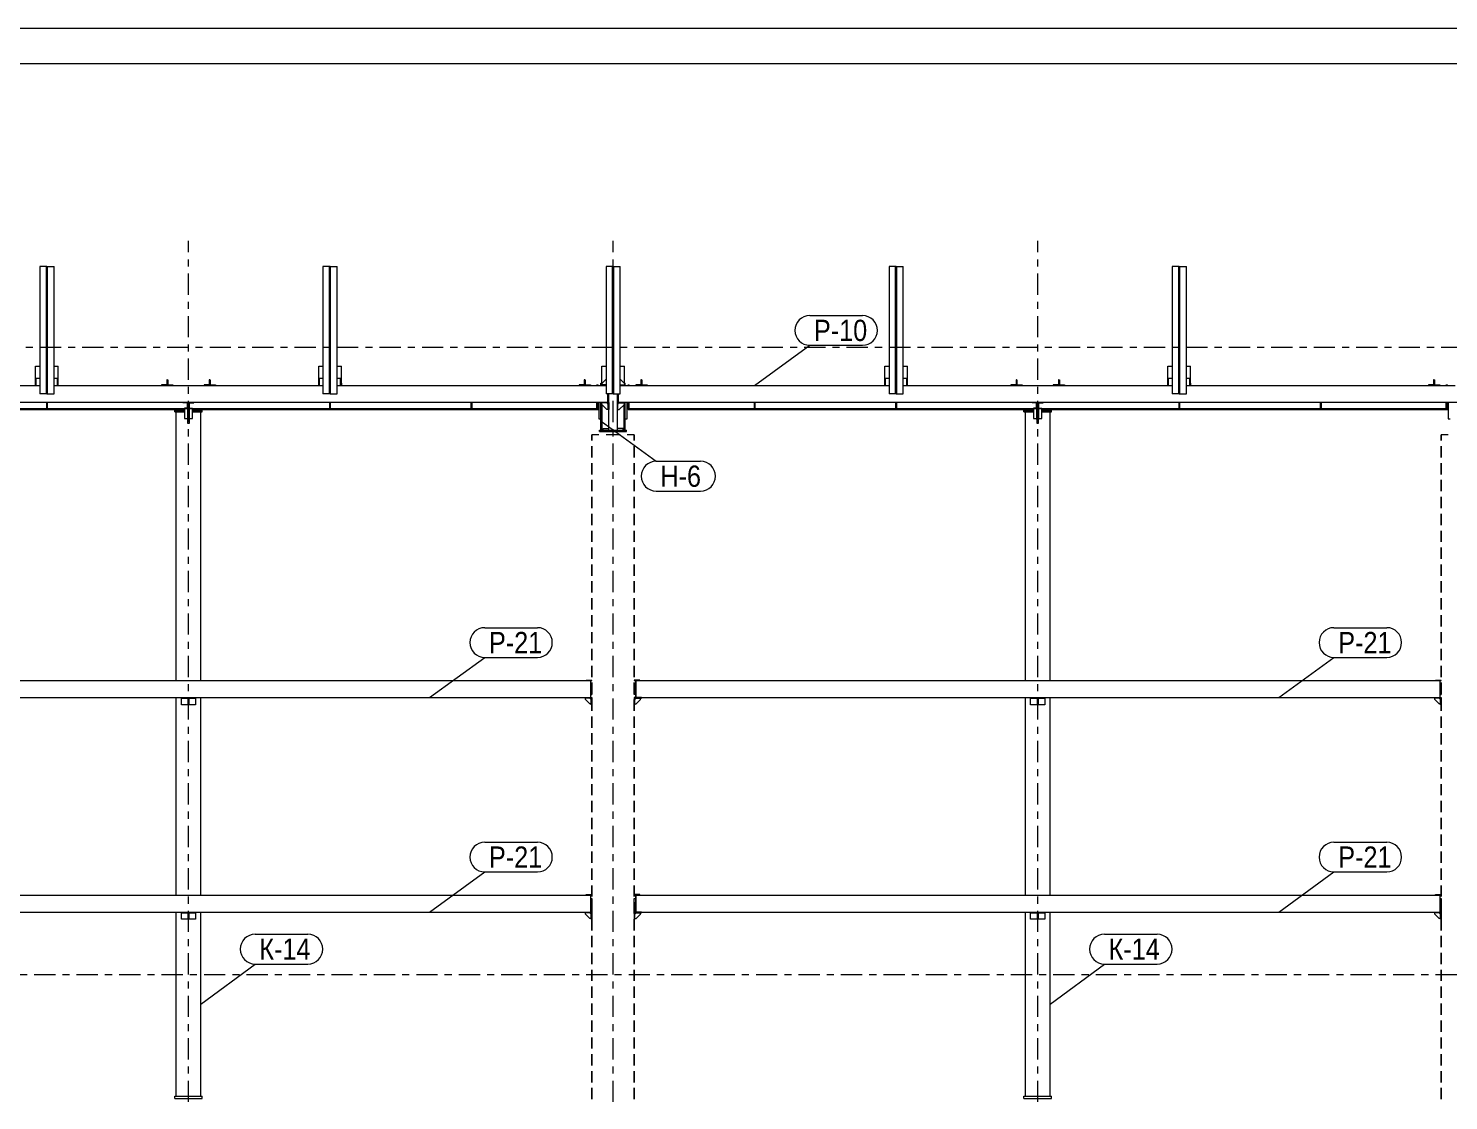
# Model space of a CAD drawing. Header units: millimetres. Extents: x -423 to 766, y -621 to 220.
# Drawn here: x 73 to 273.7, y 68.2 to 219.6 of the extents above; entities that cross this region are included whole.
import ezdxf

# ---------------------------------------------------------------- set-up
doc = ezdxf.new("R2010")
doc.units = ezdxf.units.MM
doc.linetypes.add('XKITLINE00', pattern=[0])
doc.linetypes.add('XKITLINE03', pattern=[6, 3, -1, 1, -1])
for name, color, linetype, lineweight in [('DrawingSheet', 5, 'Continuous', 0), ('Part', 2, 'Continuous', 0), ('PartMark', 3, 'Continuous', 0), ('ReferenceModel', 1, 'Continuous', 0), ('S-GRID', 1, 'Continuous', 0)]:
    doc.layers.add(name, color=color, linetype=linetype, lineweight=lineweight)
doc.styles.add('GOST type A', font='ARIAL.TTF')

msp = doc.modelspace()

# ---------------------------------------------------------------- linework, layer by layer
at = {"layer": 'DrawingSheet', "linetype": 'XKITLINE00', "lineweight": 0}
for p, q in [((765.51, 219.62), (-423.49, 219.62)), ((760.51, 214.62), (-403.49, 214.62))]:
    msp.add_line(p, q, dxfattribs=at)
at = {"layer": 'Part', "linetype": 'XKITLINE00', "lineweight": 0}
for p, q in [((75.61, 186), (74.61, 186)), ((74.61, 186), (74.61, 168)), ((75.53, 168), (75.53, 186)), ((75.61, 186), (75.61, 168)), ((75.61, 168), (75.61, 186)), ((75.61, 186), (76.61, 186)), ((75.69, 168), (75.69, 186)), ((76.61, 168), (76.61, 186)), ((115.61, 186), (114.61, 186)), ((114.61, 186), (114.61, 168)), ((115.53, 168), (115.53, 186)), ((115.61, 168), (115.61, 186)), ((115.61, 186), (116.61, 186)), ((115.61, 186), (115.61, 168)), ((115.69, 168), (115.69, 186)), ((116.61, 168), (116.61, 186)), ((155.61, 186), (154.61, 186)), ((154.61, 186), (154.61, 168)), ((155.53, 168), (155.53, 186)), ((155.61, 168), (155.61, 186)), ((155.61, 186), (156.61, 186)), ((155.61, 186), (155.61, 168)), ((155.69, 168), (155.69, 186)), ((156.61, 168), (156.61, 186)), ((195.61, 186), (194.61, 186)), ((194.61, 186), (194.61, 168)), ((195.53, 168), (195.53, 186)), ((195.61, 186), (195.61, 168)), ((195.61, 168), (195.61, 186)), ((195.61, 186), (196.61, 186)), ((195.69, 168), (195.69, 186)), ((196.61, 168), (196.61, 186)), ((235.61, 186), (234.61, 186)), ((234.61, 186), (234.61, 168)), ((235.53, 168), (235.53, 186)), ((235.61, 168), (235.61, 186)), ((235.61, 186), (236.61, 186)), ((235.61, 186), (235.61, 168)), ((235.69, 168), (235.69, 186)), ((236.61, 168), (236.61, 186)), ((74.01, 169.5), (74.01, 171.9)), ((74.01, 171.9), (74.61, 171.9)), ((76.61, 171.9), (77.21, 171.9)), ((77.21, 169.5), (77.21, 171.9)), ((114.01, 169.5), (114.01, 171.9)), ((114.01, 171.9), (114.61, 171.9)), ((116.61, 171.9), (117.21, 171.9)), ((117.21, 169.5), (117.21, 171.9)), ((154.01, 169.5), (154.01, 171.9)), ((154.01, 171.9), (154.61, 171.9)), ((156.61, 171.9), (157.21, 171.9)), ((157.21, 169.5), (157.21, 171.9)), ((194.01, 169.5), (194.01, 171.9)), ((194.01, 171.9), (194.61, 171.9)), ((196.61, 171.9), (197.21, 171.9)), ((197.21, 169.5), (197.21, 171.9)), ((234.01, 169.5), (234.01, 171.9)), ((234.01, 171.9), (234.61, 171.9)), ((236.61, 171.9), (237.21, 171.9)), ((237.21, 169.5), (237.21, 171.9)), ((36.61, 169.2), (74.61, 169.2)), ((74.01, 169.5), (74.11, 169.5)), ((74.01, 169.2), (74.01, 169.5)), ((74.11, 170.2), (74.61, 170.2)), ((74.11, 169.2), (74.11, 170.2)), ((74.11, 169.2), (74.61, 169.2)), ((76.61, 170.2), (77.11, 170.2)), ((76.61, 169.2), (114.61, 169.2)), ((76.61, 169.2), (77.11, 169.2)), ((77.11, 169.2), (77.11, 170.2)), ((77.11, 169.5), (77.21, 169.5)), ((77.21, 169.2), (77.21, 169.5)), ((92.54, 169.27), (91.81, 169.27)), ((91.81, 169.27), (91.81, 169.2)), ((92.61, 170), (92.54, 170)), ((92.54, 170), (92.54, 169.27)), ((92.61, 169.2), (92.61, 170)), ((92.61, 170), (92.68, 170)), ((92.61, 169.2), (92.61, 170)), ((92.68, 170), (92.68, 169.27)), ((92.68, 169.27), (93.41, 169.27)), ((93.41, 169.27), (93.41, 169.2)), ((98.54, 169.27), (97.81, 169.27)), ((97.81, 169.27), (97.81, 169.2)), ((98.61, 170), (98.54, 170)), ((98.54, 170), (98.54, 169.27)), ((98.61, 169.2), (98.61, 170)), ((98.61, 169.2), (98.61, 170)), ((98.61, 170), (98.68, 170)), ((98.68, 170), (98.68, 169.27)), ((98.68, 169.27), (99.41, 169.27)), ((99.41, 169.27), (99.41, 169.2)), ((114.01, 169.5), (114.11, 169.5)), ((114.01, 169.2), (114.01, 169.5)), ((114.11, 170.2), (114.61, 170.2)), ((114.11, 169.2), (114.11, 170.2)), ((114.11, 169.2), (114.61, 169.2)), ((116.61, 170.2), (117.11, 170.2)), ((116.61, 169.2), (154.61, 169.2)), ((116.61, 169.2), (117.11, 169.2)), ((117.11, 169.2), (117.11, 170.2)), ((117.11, 169.5), (117.21, 169.5)), ((117.21, 169.5), (117.21, 169.2)), ((151.54, 169.27), (150.81, 169.27)), ((150.81, 169.27), (150.81, 169.2)), ((151.61, 170), (151.54, 170)), ((151.54, 170), (151.54, 169.27)), ((151.61, 169.2), (151.61, 170)), ((151.61, 170), (151.68, 170)), ((151.61, 169.2), (151.61, 170)), ((151.68, 170), (151.68, 169.27)), ((151.68, 169.27), (152.41, 169.27)), ((152.41, 169.27), (152.41, 169.2)), ((153.33, 169.3), (153.49, 169.3)), ((153.33, 169.2), (153.33, 169.3)), ((153.49, 169.2), (153.49, 169.3)), ((153.9, 169.5), (154.03, 169.5)), ((153.9, 169.2), (153.9, 169.5)), ((154.61, 170.08), (154.01, 169.48)), ((154.01, 169.48), (154.01, 169.28)), ((154.61, 169.28), (154.01, 169.28)), ((154.01, 169.28), (154.01, 169.2)), ((154.01, 169.2), (154.61, 169.2)), ((156.61, 170.08), (157.21, 169.48)), ((156.61, 169.28), (157.21, 169.28)), ((156.61, 169.2), (194.61, 169.2)), ((157.21, 169.2), (156.61, 169.2)), ((157.19, 169.5), (157.32, 169.5)), ((157.21, 169.48), (157.21, 169.28)), ((157.21, 169.28), (157.21, 169.2)), ((157.32, 169.2), (157.32, 169.5)), ((157.73, 169.2), (157.73, 169.3)), ((157.73, 169.3), (157.89, 169.3)), ((157.89, 169.2), (157.89, 169.3)), ((159.54, 169.27), (158.81, 169.27)), ((158.81, 169.27), (158.81, 169.2)), ((159.61, 170), (159.54, 170)), ((159.54, 170), (159.54, 169.27)), ((159.61, 169.2), (159.61, 170)), ((159.61, 170), (159.68, 170)), ((159.61, 169.2), (159.61, 170)), ((159.68, 170), (159.68, 169.27)), ((159.68, 169.27), (160.41, 169.27)), ((160.41, 169.27), (160.41, 169.2)), ((194.01, 169.5), (194.11, 169.5)), ((194.01, 169.2), (194.01, 169.5)), ((194.11, 170.2), (194.61, 170.2)), ((194.11, 169.2), (194.11, 170.2)), ((194.11, 169.2), (194.61, 169.2)), ((196.61, 170.2), (197.11, 170.2)), ((196.61, 169.2), (234.61, 169.2)), ((196.61, 169.2), (197.11, 169.2)), ((197.11, 169.2), (197.11, 170.2)), ((197.11, 169.5), (197.21, 169.5)), ((197.21, 169.2), (197.21, 169.5)), ((212.54, 169.27), (211.81, 169.27)), ((211.81, 169.27), (211.81, 169.2)), ((212.61, 170), (212.54, 170)), ((212.54, 170), (212.54, 169.27)), ((212.61, 169.2), (212.61, 170)), ((212.61, 170), (212.68, 170)), ((212.61, 169.2), (212.61, 170)), ((212.68, 170), (212.68, 169.27)), ((212.68, 169.27), (213.41, 169.27)), ((213.41, 169.27), (213.41, 169.2)), ((218.54, 169.27), (217.81, 169.27)), ((217.81, 169.27), (217.81, 169.2)), ((218.61, 170), (218.54, 170)), ((218.54, 170), (218.54, 169.27)), ((218.61, 169.2), (218.61, 170)), ((218.61, 170), (218.68, 170)), ((218.61, 169.2), (218.61, 170)), ((218.68, 170), (218.68, 169.27)), ((218.68, 169.27), (219.41, 169.27)), ((219.41, 169.27), (219.41, 169.2)), ((234.01, 169.5), (234.11, 169.5)), ((234.01, 169.2), (234.01, 169.5)), ((234.11, 170.2), (234.61, 170.2)), ((234.11, 169.2), (234.11, 170.2)), ((234.11, 169.2), (234.61, 169.2)), ((236.61, 170.2), (237.11, 170.2)), ((236.61, 169.2), (274.61, 169.2)), ((236.61, 169.2), (237.11, 169.2)), ((237.11, 169.2), (237.11, 170.2)), ((237.11, 169.5), (237.21, 169.5)), ((237.21, 169.5), (237.21, 169.2)), ((271.54, 169.27), (270.81, 169.27)), ((270.81, 169.27), (270.81, 169.2)), ((271.61, 170), (271.54, 170)), ((271.54, 170), (271.54, 169.27)), ((271.61, 169.2), (271.61, 170)), ((271.61, 170), (271.68, 170)), ((271.61, 169.2), (271.61, 170)), ((271.68, 170), (271.68, 169.27)), ((271.68, 169.27), (272.41, 169.27)), ((272.41, 169.27), (272.41, 169.2)), ((273.33, 169.3), (273.49, 169.3)), ((273.33, 169.2), (273.33, 169.3)), ((273.49, 169.2), (273.49, 169.3)), ((154.87, 166.8), (36.35, 166.8)), ((75.61, 168), (74.61, 168)), ((75.53, 166.8), (75.53, 165.95)), ((75.61, 168), (76.61, 168)), ((75.69, 165.95), (75.69, 166.8)), ((94.83, 166.72), (94.83, 166.8)), ((94.83, 166.8), (95.53, 166.8)), ((95.45, 166.72), (94.83, 166.72)), ((95.45, 166.1), (95.45, 166.72)), ((95.53, 166.8), (95.53, 166.1)), ((95.69, 166.8), (95.53, 166.8)), ((95.53, 166.8), (95.53, 165.48)), ((95.69, 166.8), (95.69, 166.1)), ((96.39, 166.8), (95.69, 166.8)), ((95.69, 166.8), (95.69, 165.48)), ((95.77, 166.1), (95.77, 166.72)), ((95.77, 166.72), (96.39, 166.72)), ((96.39, 166.72), (96.39, 166.8)), ((115.61, 168), (114.61, 168)), ((115.53, 166.8), (115.53, 165.95)), ((115.61, 168), (116.61, 168)), ((115.69, 165.95), (115.69, 166.8)), ((135.53, 166.8), (135.53, 165.95)), ((135.69, 165.95), (135.69, 166.8)), ((153.33, 165.94), (153.33, 166.8)), ((153.49, 165.8), (153.49, 166.8)), ((153.6, 166.8), (153.6, 164.5)), ((153.9, 162.9), (153.9, 166.8)), ((154.01, 166.72), (154.01, 166.8)), ((154.01, 166.8), (155.01, 166.8)), ((154.93, 166.72), (154.01, 166.72)), ((154.01, 166.52), (154.01, 166.72)), ((155.61, 168), (154.61, 168)), ((154.93, 166.57), (154.78, 166.72)), ((154.87, 166.8), (154.87, 168)), ((154.91, 166.85), (154.87, 166.85)), ((154.91, 168), (154.91, 166.85)), ((154.93, 165.8), (154.93, 166.72)), ((155.01, 162.9), (155.01, 168)), ((155.01, 166.8), (155.01, 165.8)), ((155.61, 168), (156.61, 168)), ((156.21, 162.9), (156.21, 168)), ((156.21, 166.8), (156.21, 165.8)), ((157.21, 166.8), (156.21, 166.8)), ((156.29, 165.8), (156.29, 166.72)), ((156.29, 166.72), (157.21, 166.72)), ((156.29, 166.57), (156.44, 166.72)), ((156.31, 168), (156.31, 166.85)), ((156.31, 166.85), (156.35, 166.85)), ((156.35, 166.8), (156.35, 168)), ((274.87, 166.8), (156.35, 166.8)), ((157.21, 166.72), (157.21, 166.8)), ((157.21, 166.52), (157.21, 166.72)), ((157.32, 162.9), (157.32, 166.8)), ((157.62, 164.5), (157.62, 166.8)), ((157.73, 165.8), (157.73, 166.8)), ((157.89, 165.94), (157.89, 166.8)), ((175.53, 166.8), (175.53, 165.95)), ((175.69, 165.95), (175.69, 166.8)), ((195.61, 168), (194.61, 168)), ((195.53, 166.8), (195.53, 165.95)), ((195.61, 168), (196.61, 168)), ((195.69, 165.95), (195.69, 166.8)), ((214.83, 166.72), (214.83, 166.8)), ((214.83, 166.8), (215.53, 166.8)), ((215.45, 166.72), (214.83, 166.72)), ((215.45, 166.1), (215.45, 166.72)), ((215.69, 166.8), (215.53, 166.8)), ((215.53, 166.8), (215.53, 165.48)), ((215.53, 166.8), (215.53, 166.1)), ((215.69, 166.8), (215.69, 166.1)), ((216.39, 166.8), (215.69, 166.8)), ((215.69, 166.8), (215.69, 165.48)), ((215.77, 166.1), (215.77, 166.72)), ((215.77, 166.72), (216.39, 166.72)), ((216.39, 166.72), (216.39, 166.8)), ((235.61, 168), (234.61, 168)), ((235.53, 166.8), (235.53, 165.95)), ((235.61, 168), (236.61, 168)), ((235.69, 165.95), (235.69, 166.8)), ((255.53, 166.8), (255.53, 165.95)), ((255.69, 165.95), (255.69, 166.8)), ((273.33, 165.94), (273.33, 166.8)), ((273.49, 165.8), (273.49, 166.8)), ((273.6, 166.8), (273.6, 164.5)), ((37.89, 165.94), (95.03, 165.94)), ((37.89, 165.8), (93.66, 165.8)), ((75.53, 165.95), (75.69, 165.95)), ((93.66, 165.64), (93.66, 165.8)), ((93.66, 165.8), (95.03, 165.8)), ((93.66, 165.48), (93.66, 165.64)), ((93.66, 165.64), (95.03, 165.64)), ((93.66, 165.64), (95.03, 165.64)), ((93.66, 165.48), (95.03, 165.48)), ((93.87, 127.5), (93.87, 165.48)), ((95.53, 165.98), (95.03, 165.98)), ((95.03, 165.98), (95.03, 164.53)), ((95.03, 165.96), (95.45, 165.96)), ((95.53, 166.1), (95.45, 166.1)), ((95.45, 165.96), (95.45, 164.4)), ((95.45, 165.83), (95.53, 165.83)), ((95.53, 164.8), (95.53, 165.48)), ((95.69, 165.48), (95.53, 165.48)), ((95.53, 165.03), (95.69, 165.03)), ((95.53, 163.83), (95.53, 164.8)), ((95.53, 164.73), (95.69, 164.73)), ((95.69, 166.1), (95.77, 166.1)), ((95.69, 165.98), (96.19, 165.98)), ((95.69, 165.83), (95.77, 165.83)), ((95.69, 164.8), (95.69, 165.48)), ((95.69, 164.8), (95.69, 163.83)), ((95.77, 164.4), (95.77, 165.96)), ((95.77, 165.96), (96.19, 165.96)), ((96.19, 164.53), (96.19, 165.98)), ((96.19, 165.94), (153.33, 165.94)), ((96.19, 165.8), (97.56, 165.8)), ((96.19, 165.64), (97.56, 165.64)), ((96.19, 165.64), (97.56, 165.64)), ((96.19, 165.48), (97.56, 165.48)), ((97.35, 127.5), (97.35, 165.48)), ((97.56, 165.8), (153.33, 165.8)), ((97.56, 165.64), (97.56, 165.8)), ((97.56, 165.48), (97.56, 165.64)), ((115.53, 165.95), (115.69, 165.95)), ((135.53, 165.95), (135.69, 165.95)), ((153.33, 165.8), (153.33, 165.94)), ((153.33, 165.8), (153.49, 165.8)), ((154.73, 165.8), (154.01, 166.52)), ((154.05, 162.9), (154.05, 166.48)), ((154.93, 165.8), (154.73, 165.8)), ((155.01, 165.8), (154.93, 165.8)), ((156.21, 165.8), (156.29, 165.8)), ((156.29, 165.8), (156.49, 165.8)), ((156.49, 165.8), (157.21, 166.52)), ((157.17, 162.9), (157.17, 166.48)), ((157.73, 165.8), (157.89, 165.8)), ((157.89, 165.94), (215.03, 165.94)), ((157.89, 165.8), (157.89, 165.94)), ((157.89, 165.8), (213.66, 165.8)), ((175.53, 165.95), (175.69, 165.95)), ((195.53, 165.95), (195.69, 165.95)), ((213.66, 165.64), (213.66, 165.8)), ((213.66, 165.8), (215.03, 165.8)), ((213.66, 165.48), (213.66, 165.64)), ((213.66, 165.64), (215.03, 165.64)), ((213.66, 165.64), (215.03, 165.64)), ((213.66, 165.48), (215.03, 165.48)), ((213.87, 127.5), (213.87, 165.48)), ((215.53, 165.98), (215.03, 165.98)), ((215.03, 165.98), (215.03, 164.53)), ((215.03, 165.96), (215.45, 165.96)), ((215.53, 166.1), (215.45, 166.1)), ((215.45, 165.96), (215.45, 164.4)), ((215.45, 165.83), (215.53, 165.83)), ((215.53, 164.8), (215.53, 165.48)), ((215.69, 165.48), (215.53, 165.48)), ((215.53, 165.03), (215.69, 165.03)), ((215.53, 163.83), (215.53, 164.8)), ((215.53, 164.73), (215.69, 164.73)), ((215.69, 166.1), (215.77, 166.1)), ((215.69, 165.98), (216.19, 165.98)), ((215.69, 165.83), (215.77, 165.83)), ((215.69, 164.8), (215.69, 165.48)), ((215.69, 164.8), (215.69, 163.83)), ((215.77, 164.4), (215.77, 165.96)), ((215.77, 165.96), (216.19, 165.96)), ((216.19, 164.53), (216.19, 165.98)), ((216.19, 165.94), (273.33, 165.94)), ((216.19, 165.8), (217.56, 165.8)), ((216.19, 165.64), (217.56, 165.64)), ((216.19, 165.64), (217.56, 165.64)), ((216.19, 165.48), (217.56, 165.48)), ((217.35, 127.5), (217.35, 165.48)), ((217.56, 165.8), (273.33, 165.8)), ((217.56, 165.64), (217.56, 165.8)), ((217.56, 165.48), (217.56, 165.64)), ((235.53, 165.95), (235.69, 165.95)), ((255.53, 165.95), (255.69, 165.95)), ((273.33, 165.8), (273.33, 165.94)), ((273.33, 165.8), (273.49, 165.8)), ((95.03, 164.53), (95.45, 164.53)), ((95.45, 164.4), (95.53, 164.4)), ((95.69, 163.83), (95.53, 163.83)), ((95.69, 164.4), (95.77, 164.4)), ((95.77, 164.53), (96.19, 164.53)), ((153.6, 164.5), (153.9, 164.5)), ((153.71, 162.7), (153.71, 162.9)), ((153.71, 162.9), (157.51, 162.9)), ((153.71, 162.7), (157.51, 162.7)), ((154.21, 162.9), (154.21, 163.1)), ((154.21, 163.1), (155.01, 163.1)), ((155.01, 162.9), (156.21, 162.9)), ((157.01, 163.1), (156.21, 163.1)), ((157.01, 162.9), (157.01, 163.1)), ((157.32, 164.5), (157.62, 164.5)), ((157.51, 162.7), (157.51, 162.9)), ((215.03, 164.53), (215.45, 164.53)), ((215.45, 164.4), (215.53, 164.4)), ((215.69, 163.83), (215.53, 163.83)), ((215.69, 164.4), (215.77, 164.4)), ((215.77, 164.53), (216.19, 164.53)), ((273.6, 164.5), (273.9, 164.5)), ((38.81, 127.5), (152.41, 127.5)), ((151.81, 127.5), (151.81, 127.58)), ((151.81, 127.58), (152.61, 127.58)), ((152.41, 127.5), (152.41, 125.1)), ((152.41, 127.5), (152.61, 127.5)), ((152.45, 127.46), (152.41, 127.46)), ((152.45, 125.14), (152.45, 127.46)), ((152.45, 127.05), (152.61, 127.05)), ((152.61, 127.5), (152.61, 127.58)), ((152.61, 127.05), (152.61, 125.55)), ((159.41, 127.58), (158.61, 127.58)), ((158.61, 127.58), (158.61, 127.5)), ((158.61, 127.5), (158.81, 127.5)), ((158.61, 127.05), (158.77, 127.05)), ((158.61, 125.55), (158.61, 127.05)), ((158.77, 127.46), (158.77, 125.14)), ((158.77, 127.46), (158.81, 127.46)), ((158.81, 127.5), (158.81, 125.1)), ((158.81, 127.5), (272.41, 127.5)), ((159.41, 127.5), (159.41, 127.58)), ((271.81, 127.5), (271.81, 127.58)), ((271.81, 127.58), (272.61, 127.58)), ((272.41, 127.5), (272.61, 127.5)), ((272.41, 127.5), (272.41, 125.1)), ((272.45, 127.46), (272.41, 127.46)), ((272.45, 125.14), (272.45, 127.46)), ((272.45, 127.05), (272.61, 127.05)), ((272.61, 127.5), (272.61, 127.58)), ((272.61, 127.05), (272.61, 125.55)), ((38.81, 125.1), (152.41, 125.1)), ((93.87, 97.2), (93.87, 125.1)), ((94.61, 124.1), (94.61, 125.1)), ((94.61, 125.02), (96.61, 125.02)), ((95.56, 124.22), (95.56, 125.02)), ((95.56, 124.82), (95.66, 124.82)), ((95.66, 125.02), (95.66, 124.22)), ((96.61, 125.1), (96.61, 124.1)), ((97.35, 97.2), (97.35, 125.1)), ((151.61, 125.02), (151.61, 125.1)), ((151.61, 125.1), (152.61, 125.1)), ((152.53, 125.02), (151.61, 125.02)), ((151.73, 124.82), (151.73, 125.02)), ((152.33, 124.22), (151.73, 124.82)), ((152.53, 124.82), (152.33, 125.02)), ((152.41, 125.14), (152.45, 125.14)), ((152.45, 125.55), (152.61, 125.55)), ((152.53, 124.1), (152.53, 125.02)), ((152.61, 125.1), (152.61, 124.1)), ((158.77, 125.55), (158.61, 125.55)), ((158.61, 125.1), (158.61, 124.1)), ((159.61, 125.1), (158.61, 125.1)), ((158.69, 124.82), (158.89, 125.02)), ((158.69, 124.1), (158.69, 125.02)), ((158.69, 125.02), (159.61, 125.02)), ((158.77, 125.14), (158.81, 125.14)), ((158.81, 125.1), (272.41, 125.1)), ((158.89, 124.22), (159.49, 124.82)), ((159.49, 124.82), (159.49, 125.02)), ((159.61, 125.02), (159.61, 125.1)), ((213.87, 97.2), (213.87, 125.1)), ((214.61, 124.1), (214.61, 125.1)), ((214.61, 125.02), (216.61, 125.02)), ((215.56, 124.22), (215.56, 125.02)), ((215.56, 124.82), (215.66, 124.82)), ((215.66, 125.02), (215.66, 124.22)), ((216.61, 125.1), (216.61, 124.1)), ((217.35, 97.2), (217.35, 125.1)), ((271.61, 125.02), (271.61, 125.1)), ((271.61, 125.1), (272.61, 125.1)), ((272.53, 125.02), (271.61, 125.02)), ((271.73, 124.82), (271.73, 125.02)), ((272.33, 124.22), (271.73, 124.82)), ((272.53, 124.82), (272.33, 125.02)), ((272.41, 125.14), (272.45, 125.14)), ((272.45, 125.55), (272.61, 125.55)), ((272.53, 124.1), (272.53, 125.02)), ((272.61, 125.1), (272.61, 124.1)), ((96.61, 124.1), (94.61, 124.1)), ((95.66, 124.22), (95.56, 124.22)), ((152.53, 124.22), (152.33, 124.22)), ((152.61, 124.1), (152.53, 124.1)), ((158.61, 124.1), (158.69, 124.1)), ((158.69, 124.22), (158.89, 124.22)), ((216.61, 124.1), (214.61, 124.1)), ((215.66, 124.22), (215.56, 124.22)), ((272.53, 124.22), (272.33, 124.22)), ((272.61, 124.1), (272.53, 124.1)), ((38.81, 97.2), (152.41, 97.2)), ((151.81, 97.2), (151.81, 97.28)), ((151.81, 97.28), (152.61, 97.28)), ((152.41, 97.2), (152.41, 94.8)), ((152.41, 97.2), (152.61, 97.2)), ((152.45, 97.16), (152.41, 97.16)), ((152.45, 94.84), (152.45, 97.16)), ((152.45, 96.75), (152.61, 96.75)), ((152.61, 97.2), (152.61, 97.28)), ((152.61, 96.75), (152.61, 95.25)), ((159.41, 97.28), (158.61, 97.28)), ((158.61, 97.28), (158.61, 97.2)), ((158.61, 97.2), (158.81, 97.2)), ((158.61, 96.75), (158.77, 96.75)), ((158.61, 95.25), (158.61, 96.75)), ((158.77, 97.16), (158.77, 94.84)), ((158.77, 97.16), (158.81, 97.16)), ((158.81, 97.2), (158.81, 94.8)), ((158.81, 97.2), (272.41, 97.2)), ((159.41, 97.2), (159.41, 97.28)), ((271.81, 97.2), (271.81, 97.28)), ((271.81, 97.28), (272.61, 97.28)), ((272.41, 97.2), (272.61, 97.2)), ((272.41, 97.2), (272.41, 94.8)), ((272.45, 97.16), (272.41, 97.16)), ((272.45, 94.84), (272.45, 97.16)), ((272.45, 96.75), (272.61, 96.75)), ((272.61, 97.2), (272.61, 97.28)), ((272.61, 96.75), (272.61, 95.25)), ((38.81, 94.8), (152.41, 94.8)), ((93.87, 68.8), (93.87, 94.8)), ((94.61, 93.8), (94.61, 94.8)), ((94.61, 94.72), (96.61, 94.72)), ((95.56, 93.92), (95.56, 94.72)), ((95.56, 94.52), (95.66, 94.52)), ((95.66, 94.72), (95.66, 93.92)), ((96.61, 94.8), (96.61, 93.8)), ((97.35, 68.8), (97.35, 94.8)), ((151.61, 94.72), (151.61, 94.8)), ((151.61, 94.8), (152.61, 94.8)), ((152.53, 94.72), (151.61, 94.72)), ((151.73, 94.52), (151.73, 94.72)), ((152.33, 93.92), (151.73, 94.52)), ((152.53, 94.52), (152.33, 94.72)), ((152.41, 94.84), (152.45, 94.84)), ((152.45, 95.25), (152.61, 95.25)), ((152.53, 93.8), (152.53, 94.72)), ((152.61, 94.8), (152.61, 93.8)), ((158.77, 95.25), (158.61, 95.25)), ((158.61, 94.8), (158.61, 93.8)), ((159.61, 94.8), (158.61, 94.8)), ((158.69, 94.52), (158.89, 94.72)), ((158.69, 93.8), (158.69, 94.72)), ((158.69, 94.72), (159.61, 94.72)), ((158.77, 94.84), (158.81, 94.84)), ((158.81, 94.8), (272.41, 94.8)), ((158.89, 93.92), (159.49, 94.52)), ((159.49, 94.52), (159.49, 94.72)), ((159.61, 94.72), (159.61, 94.8)), ((213.87, 68.8), (213.87, 94.8)), ((214.61, 93.8), (214.61, 94.8)), ((214.61, 94.72), (216.61, 94.72)), ((215.56, 93.92), (215.56, 94.72)), ((215.56, 94.52), (215.66, 94.52)), ((215.66, 94.72), (215.66, 93.92)), ((216.61, 94.8), (216.61, 93.8)), ((217.35, 68.8), (217.35, 94.8)), ((271.61, 94.72), (271.61, 94.8)), ((271.61, 94.8), (272.61, 94.8)), ((272.53, 94.72), (271.61, 94.72)), ((271.73, 94.52), (271.73, 94.72)), ((272.33, 93.92), (271.73, 94.52)), ((272.53, 94.52), (272.33, 94.72)), ((272.41, 94.84), (272.45, 94.84)), ((272.45, 95.25), (272.61, 95.25)), ((272.53, 93.8), (272.53, 94.72)), ((272.61, 94.8), (272.61, 93.8)), ((96.61, 93.8), (94.61, 93.8)), ((95.66, 93.92), (95.56, 93.92)), ((152.53, 93.92), (152.33, 93.92)), ((152.61, 93.8), (152.53, 93.8)), ((158.61, 93.8), (158.69, 93.8)), ((158.69, 93.92), (158.89, 93.92)), ((216.61, 93.8), (214.61, 93.8)), ((215.66, 93.92), (215.56, 93.92)), ((272.53, 93.92), (272.33, 93.92)), ((272.61, 93.8), (272.53, 93.8)), ((93.66, 68.5), (93.66, 68.8)), ((93.66, 68.8), (97.56, 68.8)), ((93.66, 68.5), (97.56, 68.5)), ((97.56, 68.5), (97.56, 68.8)), ((213.66, 68.5), (213.66, 68.8)), ((213.66, 68.8), (217.56, 68.8)), ((213.66, 68.5), (217.56, 68.5)), ((217.56, 68.5), (217.56, 68.8))]:
    msp.add_line(p, q, dxfattribs=at)
at = {"layer": 'PartMark', "linetype": 'XKITLINE00', "lineweight": 0}
for p, q in [((183.39, 179.07), (190.85, 179.07)), ((175.61, 169.2), (183.39, 174.87)), ((183.39, 174.87), (190.85, 174.87)), ((153.91, 164.16), (161.69, 158.48)), ((161.69, 158.48), (167.97, 158.48)), ((161.69, 154.28), (167.97, 154.28)), ((137.47, 134.98), (144.92, 134.98)), ((257.47, 134.98), (264.92, 134.98)), ((129.69, 125.1), (137.47, 130.78)), ((137.47, 130.78), (144.92, 130.78)), ((249.69, 125.1), (257.47, 130.78)), ((257.47, 130.78), (264.92, 130.78)), ((137.47, 104.68), (144.92, 104.68)), ((257.47, 104.68), (264.92, 104.68)), ((129.69, 94.8), (137.47, 100.48)), ((137.47, 100.48), (144.92, 100.48)), ((249.69, 94.8), (257.47, 100.48)), ((257.47, 100.48), (264.92, 100.48)), ((105.03, 91.68), (112.49, 91.68)), ((225.03, 91.68), (232.49, 91.68)), ((97.35, 81.8), (105.03, 87.48)), ((105.03, 87.48), (112.49, 87.48)), ((217.35, 81.8), (225.03, 87.48)), ((225.03, 87.48), (232.49, 87.48))]:
    msp.add_line(p, q, dxfattribs=at)
for centre, start, end in [((183.39, 176.97), 90, 270), ((190.85, 176.97), 270, 90), ((161.69, 156.38), 90, 270), ((167.97, 156.38), 270, 90), ((137.47, 132.88), 90, 270), ((144.92, 132.88), 270, 90), ((257.47, 132.88), 90, 270), ((264.92, 132.88), 270, 90), ((137.47, 102.58), 90, 270), ((144.92, 102.58), 270, 90), ((257.47, 102.58), 90, 270), ((264.92, 102.58), 270, 90), ((105.03, 89.58), 90, 270), ((112.49, 89.58), 270, 90), ((225.03, 89.58), 90, 270), ((232.49, 89.58), 270, 90)]:
    msp.add_arc(centre, 2.1, start, end, dxfattribs=at)
at = {"layer": 'ReferenceModel', "linetype": 'XKITLINE00', "lineweight": 0}
for p, q in [((153.61, 162.2), (152.61, 162.2)), ((153.61, 162.2), (152.61, 162.2)), ((152.61, 162.2), (152.61, 161.4)), ((152.61, 161.4), (152.61, 162.2)), ((153.61, 162.2), (152.61, 162.2)), ((152.61, 162.2), (152.61, 161.4)), ((152.61, 160.61), (152.61, 159.02)), ((152.61, 159.02), (152.61, 160.61)), ((152.61, 160.61), (152.61, 159.02)), ((156.61, 162.2), (154.61, 162.2)), ((156.61, 162.2), (154.61, 162.2)), ((156.61, 162.2), (154.61, 162.2)), ((158.61, 162.2), (157.61, 162.2)), ((158.61, 162.2), (157.61, 162.2)), ((158.61, 162.2), (157.61, 162.2)), ((158.61, 162.2), (158.61, 161.4)), ((158.61, 161.4), (158.61, 162.2)), ((158.61, 162.2), (158.61, 161.4)), ((158.61, 160.61), (158.61, 159.02)), ((158.61, 159.02), (158.61, 160.61)), ((158.61, 160.61), (158.61, 159.02)), ((273.61, 162.2), (272.61, 162.2)), ((273.61, 162.2), (272.61, 162.2)), ((272.61, 162.2), (272.61, 161.4)), ((272.61, 161.4), (272.61, 162.2)), ((273.61, 162.2), (272.61, 162.2)), ((272.61, 162.2), (272.61, 161.4)), ((272.61, 160.61), (272.61, 159.02)), ((272.61, 159.02), (272.61, 160.61)), ((272.61, 160.61), (272.61, 159.02)), ((152.61, 158.22), (152.61, 156.63)), ((152.61, 156.63), (152.61, 158.22)), ((152.61, 158.22), (152.61, 156.63)), ((158.61, 158.22), (158.61, 156.63)), ((158.61, 156.63), (158.61, 158.22)), ((158.61, 158.22), (158.61, 156.63)), ((272.61, 158.22), (272.61, 156.63)), ((272.61, 156.63), (272.61, 158.22)), ((272.61, 158.22), (272.61, 156.63)), ((152.61, 155.84), (152.61, 154.25)), ((152.61, 154.25), (152.61, 155.84)), ((152.61, 155.84), (152.61, 154.25)), ((158.61, 155.84), (158.61, 154.25)), ((158.61, 154.25), (158.61, 155.84)), ((158.61, 155.84), (158.61, 154.25)), ((272.61, 155.84), (272.61, 154.25)), ((272.61, 154.25), (272.61, 155.84)), ((272.61, 155.84), (272.61, 154.25)), ((152.61, 153.45), (152.61, 151.86)), ((152.61, 151.86), (152.61, 153.45)), ((152.61, 153.45), (152.61, 151.86)), ((158.61, 153.45), (158.61, 151.86)), ((158.61, 151.86), (158.61, 153.45)), ((158.61, 153.45), (158.61, 151.86)), ((272.61, 153.45), (272.61, 151.86)), ((272.61, 151.86), (272.61, 153.45)), ((272.61, 153.45), (272.61, 151.86)), ((152.61, 151.07), (152.61, 149.48)), ((152.61, 149.48), (152.61, 151.07)), ((152.61, 151.07), (152.61, 149.48)), ((158.61, 151.07), (158.61, 149.48)), ((158.61, 149.48), (158.61, 151.07)), ((158.61, 151.07), (158.61, 149.48)), ((272.61, 151.07), (272.61, 149.48)), ((272.61, 149.48), (272.61, 151.07)), ((272.61, 151.07), (272.61, 149.48)), ((152.61, 148.68), (152.61, 147.09)), ((152.61, 147.09), (152.61, 148.68)), ((152.61, 148.68), (152.61, 147.09)), ((158.61, 148.68), (158.61, 147.09)), ((158.61, 147.09), (158.61, 148.68)), ((158.61, 148.68), (158.61, 147.09)), ((272.61, 148.68), (272.61, 147.09)), ((272.61, 147.09), (272.61, 148.68)), ((272.61, 148.68), (272.61, 147.09)), ((152.61, 146.3), (152.61, 144.71)), ((152.61, 144.71), (152.61, 146.3)), ((152.61, 146.3), (152.61, 144.71)), ((158.61, 146.3), (158.61, 144.71)), ((158.61, 144.71), (158.61, 146.3)), ((158.61, 146.3), (158.61, 144.71)), ((272.61, 146.3), (272.61, 144.71)), ((272.61, 144.71), (272.61, 146.3)), ((272.61, 146.3), (272.61, 144.71)), ((152.61, 143.91), (152.61, 142.32)), ((152.61, 142.32), (152.61, 143.91)), ((152.61, 143.91), (152.61, 142.32)), ((158.61, 143.91), (158.61, 142.32)), ((158.61, 142.32), (158.61, 143.91)), ((158.61, 143.91), (158.61, 142.32)), ((272.61, 143.91), (272.61, 142.32)), ((272.61, 142.32), (272.61, 143.91)), ((272.61, 143.91), (272.61, 142.32)), ((152.61, 141.53), (152.61, 139.94)), ((152.61, 139.94), (152.61, 141.53)), ((152.61, 141.53), (152.61, 139.94)), ((158.61, 141.53), (158.61, 139.94)), ((158.61, 139.94), (158.61, 141.53)), ((158.61, 141.53), (158.61, 139.94)), ((272.61, 141.53), (272.61, 139.94)), ((272.61, 139.94), (272.61, 141.53)), ((272.61, 141.53), (272.61, 139.94)), ((152.61, 139.14), (152.61, 137.55)), ((152.61, 137.55), (152.61, 139.14)), ((152.61, 139.14), (152.61, 137.55)), ((158.61, 139.14), (158.61, 137.55)), ((158.61, 137.55), (158.61, 139.14)), ((158.61, 139.14), (158.61, 137.55)), ((272.61, 139.14), (272.61, 137.55)), ((272.61, 137.55), (272.61, 139.14)), ((272.61, 139.14), (272.61, 137.55)), ((152.61, 136.76), (152.61, 135.17)), ((152.61, 135.17), (152.61, 136.76)), ((152.61, 136.76), (152.61, 135.17)), ((158.61, 136.76), (158.61, 135.17)), ((158.61, 135.17), (158.61, 136.76)), ((158.61, 136.76), (158.61, 135.17)), ((272.61, 136.76), (272.61, 135.17)), ((272.61, 135.17), (272.61, 136.76)), ((272.61, 136.76), (272.61, 135.17)), ((152.61, 134.37), (152.61, 132.78)), ((152.61, 132.78), (152.61, 134.37)), ((152.61, 134.37), (152.61, 132.78)), ((158.61, 134.37), (158.61, 132.78)), ((158.61, 132.78), (158.61, 134.37)), ((158.61, 134.37), (158.61, 132.78)), ((272.61, 134.37), (272.61, 132.78)), ((272.61, 132.78), (272.61, 134.37)), ((272.61, 134.37), (272.61, 132.78)), ((152.61, 131.99), (152.61, 130.4)), ((152.61, 130.4), (152.61, 131.99)), ((152.61, 131.99), (152.61, 130.4)), ((158.61, 131.99), (158.61, 130.4)), ((158.61, 130.4), (158.61, 131.99)), ((158.61, 131.99), (158.61, 130.4)), ((272.61, 131.99), (272.61, 130.4)), ((272.61, 130.4), (272.61, 131.99)), ((272.61, 131.99), (272.61, 130.4)), ((152.61, 129.6), (152.61, 128.01)), ((152.61, 128.01), (152.61, 129.6)), ((152.61, 129.6), (152.61, 128.01)), ((158.61, 129.6), (158.61, 128.01)), ((158.61, 128.01), (158.61, 129.6)), ((158.61, 129.6), (158.61, 128.01)), ((272.61, 129.6), (272.61, 128.01)), ((272.61, 128.01), (272.61, 129.6)), ((272.61, 129.6), (272.61, 128.01)), ((152.61, 127.22), (152.61, 125.63)), ((152.61, 125.63), (152.61, 127.22)), ((152.61, 127.22), (152.61, 125.63)), ((158.61, 127.22), (158.61, 125.63)), ((158.61, 125.63), (158.61, 127.22)), ((158.61, 127.22), (158.61, 125.63)), ((272.61, 127.22), (272.61, 125.63)), ((272.61, 125.63), (272.61, 127.22)), ((272.61, 127.22), (272.61, 125.63)), ((152.61, 124.83), (152.61, 123.24)), ((152.61, 123.24), (152.61, 124.83)), ((152.61, 124.83), (152.61, 123.24)), ((158.61, 124.83), (158.61, 123.24)), ((158.61, 123.24), (158.61, 124.83)), ((158.61, 124.83), (158.61, 123.24)), ((272.61, 124.83), (272.61, 123.24)), ((272.61, 123.24), (272.61, 124.83)), ((272.61, 124.83), (272.61, 123.24)), ((152.61, 122.45), (152.61, 120.85)), ((152.61, 120.85), (152.61, 122.45)), ((152.61, 122.45), (152.61, 120.85)), ((158.61, 122.45), (158.61, 120.85)), ((158.61, 120.85), (158.61, 122.45)), ((158.61, 122.45), (158.61, 120.85)), ((272.61, 122.45), (272.61, 120.85)), ((272.61, 120.85), (272.61, 122.45)), ((272.61, 122.45), (272.61, 120.85)), ((152.61, 120.06), (152.61, 118.47)), ((152.61, 118.47), (152.61, 120.06)), ((152.61, 120.06), (152.61, 118.47)), ((158.61, 120.06), (158.61, 118.47)), ((158.61, 118.47), (158.61, 120.06)), ((158.61, 120.06), (158.61, 118.47)), ((272.61, 120.06), (272.61, 118.47)), ((272.61, 118.47), (272.61, 120.06)), ((272.61, 120.06), (272.61, 118.47)), ((152.61, 117.67), (152.61, 116.08)), ((152.61, 116.08), (152.61, 117.67)), ((152.61, 117.67), (152.61, 116.08)), ((158.61, 117.67), (158.61, 116.08)), ((158.61, 116.08), (158.61, 117.67)), ((158.61, 117.67), (158.61, 116.08)), ((272.61, 117.67), (272.61, 116.08)), ((272.61, 116.08), (272.61, 117.67)), ((272.61, 117.67), (272.61, 116.08)), ((152.61, 115.29), (152.61, 113.7)), ((152.61, 113.7), (152.61, 115.29)), ((152.61, 115.29), (152.61, 113.7)), ((158.61, 115.29), (158.61, 113.7)), ((158.61, 113.7), (158.61, 115.29)), ((158.61, 115.29), (158.61, 113.7)), ((272.61, 115.29), (272.61, 113.7)), ((272.61, 113.7), (272.61, 115.29)), ((272.61, 115.29), (272.61, 113.7)), ((152.61, 112.9), (152.61, 111.31)), ((152.61, 111.31), (152.61, 112.9)), ((152.61, 112.9), (152.61, 111.31)), ((158.61, 112.9), (158.61, 111.31)), ((158.61, 111.31), (158.61, 112.9)), ((158.61, 112.9), (158.61, 111.31)), ((272.61, 112.9), (272.61, 111.31)), ((272.61, 111.31), (272.61, 112.9)), ((272.61, 112.9), (272.61, 111.31)), ((152.61, 110.52), (152.61, 108.93)), ((152.61, 108.93), (152.61, 110.52)), ((152.61, 110.52), (152.61, 108.93)), ((158.61, 110.52), (158.61, 108.93)), ((158.61, 108.93), (158.61, 110.52)), ((158.61, 110.52), (158.61, 108.93)), ((272.61, 110.52), (272.61, 108.93)), ((272.61, 108.93), (272.61, 110.52)), ((272.61, 110.52), (272.61, 108.93)), ((152.61, 108.13), (152.61, 106.54)), ((152.61, 106.54), (152.61, 108.13)), ((152.61, 108.13), (152.61, 106.54)), ((158.61, 108.13), (158.61, 106.54)), ((158.61, 106.54), (158.61, 108.13)), ((158.61, 108.13), (158.61, 106.54)), ((272.61, 108.13), (272.61, 106.54)), ((272.61, 106.54), (272.61, 108.13)), ((272.61, 108.13), (272.61, 106.54)), ((152.61, 105.75), (152.61, 104.16)), ((152.61, 104.16), (152.61, 105.75)), ((152.61, 105.75), (152.61, 104.16)), ((158.61, 105.75), (158.61, 104.16)), ((158.61, 104.16), (158.61, 105.75)), ((158.61, 105.75), (158.61, 104.16)), ((272.61, 105.75), (272.61, 104.16)), ((272.61, 104.16), (272.61, 105.75)), ((272.61, 105.75), (272.61, 104.16)), ((152.61, 103.36), (152.61, 101.77)), ((152.61, 101.77), (152.61, 103.36)), ((152.61, 103.36), (152.61, 101.77)), ((158.61, 103.36), (158.61, 101.77)), ((158.61, 101.77), (158.61, 103.36)), ((158.61, 103.36), (158.61, 101.77)), ((272.61, 103.36), (272.61, 101.77)), ((272.61, 101.77), (272.61, 103.36)), ((272.61, 103.36), (272.61, 101.77)), ((152.61, 100.98), (152.61, 99.39)), ((152.61, 99.39), (152.61, 100.98)), ((152.61, 100.98), (152.61, 99.39)), ((158.61, 100.98), (158.61, 99.39)), ((158.61, 99.39), (158.61, 100.98)), ((158.61, 100.98), (158.61, 99.39)), ((272.61, 100.98), (272.61, 99.39)), ((272.61, 99.39), (272.61, 100.98)), ((272.61, 100.98), (272.61, 99.39)), ((152.61, 98.59), (152.61, 97)), ((152.61, 97), (152.61, 98.59)), ((152.61, 98.59), (152.61, 97)), ((158.61, 98.59), (158.61, 97)), ((158.61, 97), (158.61, 98.59)), ((158.61, 98.59), (158.61, 97)), ((272.61, 98.59), (272.61, 97)), ((272.61, 97), (272.61, 98.59)), ((272.61, 98.59), (272.61, 97)), ((152.61, 96.21), (152.61, 94.62)), ((152.61, 94.62), (152.61, 96.21)), ((152.61, 96.21), (152.61, 94.62)), ((158.61, 96.21), (158.61, 94.62)), ((158.61, 94.62), (158.61, 96.21)), ((158.61, 96.21), (158.61, 94.62)), ((272.61, 96.21), (272.61, 94.62)), ((272.61, 94.62), (272.61, 96.21)), ((272.61, 96.21), (272.61, 94.62)), ((152.61, 93.82), (152.61, 92.23)), ((152.61, 92.23), (152.61, 93.82)), ((152.61, 93.82), (152.61, 92.23)), ((158.61, 93.82), (158.61, 92.23)), ((158.61, 92.23), (158.61, 93.82)), ((158.61, 93.82), (158.61, 92.23)), ((272.61, 93.82), (272.61, 92.23)), ((272.61, 92.23), (272.61, 93.82)), ((272.61, 93.82), (272.61, 92.23)), ((152.61, 91.44), (152.61, 89.85)), ((152.61, 89.85), (152.61, 91.44)), ((152.61, 91.44), (152.61, 89.85)), ((158.61, 91.44), (158.61, 89.85)), ((158.61, 89.85), (158.61, 91.44)), ((158.61, 91.44), (158.61, 89.85)), ((272.61, 91.44), (272.61, 89.85)), ((272.61, 89.85), (272.61, 91.44)), ((272.61, 91.44), (272.61, 89.85)), ((152.61, 89.05), (152.61, 87.46)), ((152.61, 87.46), (152.61, 89.05)), ((152.61, 89.05), (152.61, 87.46)), ((158.61, 89.05), (158.61, 87.46)), ((158.61, 87.46), (158.61, 89.05)), ((158.61, 89.05), (158.61, 87.46)), ((272.61, 89.05), (272.61, 87.46)), ((272.61, 87.46), (272.61, 89.05)), ((272.61, 89.05), (272.61, 87.46)), ((152.61, 86.67), (152.61, 85.08)), ((152.61, 85.08), (152.61, 86.67)), ((152.61, 86.67), (152.61, 85.08)), ((158.61, 86.67), (158.61, 85.08)), ((158.61, 85.08), (158.61, 86.67)), ((158.61, 86.67), (158.61, 85.08)), ((272.61, 86.67), (272.61, 85.08)), ((272.61, 85.08), (272.61, 86.67)), ((272.61, 86.67), (272.61, 85.08)), ((152.61, 84.28), (152.61, 82.69)), ((152.61, 82.69), (152.61, 84.28)), ((152.61, 84.28), (152.61, 82.69)), ((158.61, 84.28), (158.61, 82.69)), ((158.61, 82.69), (158.61, 84.28)), ((158.61, 84.28), (158.61, 82.69)), ((272.61, 84.28), (272.61, 82.69)), ((272.61, 82.69), (272.61, 84.28)), ((272.61, 84.28), (272.61, 82.69)), ((152.61, 81.9), (152.61, 80.3)), ((152.61, 80.3), (152.61, 81.9)), ((152.61, 81.9), (152.61, 80.3)), ((158.61, 81.9), (158.61, 80.3)), ((158.61, 80.3), (158.61, 81.9)), ((158.61, 81.9), (158.61, 80.3)), ((272.61, 81.9), (272.61, 80.3)), ((272.61, 80.3), (272.61, 81.9)), ((272.61, 81.9), (272.61, 80.3)), ((152.61, 79.51), (152.61, 77.92)), ((152.61, 77.92), (152.61, 79.51)), ((152.61, 79.51), (152.61, 77.92)), ((158.61, 79.51), (158.61, 77.92)), ((158.61, 77.92), (158.61, 79.51)), ((158.61, 79.51), (158.61, 77.92)), ((272.61, 79.51), (272.61, 77.92)), ((272.61, 77.92), (272.61, 79.51)), ((272.61, 79.51), (272.61, 77.92)), ((152.61, 77.12), (152.61, 75.53)), ((152.61, 75.53), (152.61, 77.12)), ((152.61, 77.12), (152.61, 75.53)), ((158.61, 77.12), (158.61, 75.53)), ((158.61, 75.53), (158.61, 77.12)), ((158.61, 77.12), (158.61, 75.53)), ((272.61, 77.12), (272.61, 75.53)), ((272.61, 75.53), (272.61, 77.12)), ((272.61, 77.12), (272.61, 75.53)), ((152.61, 74.74), (152.61, 73.15)), ((152.61, 73.15), (152.61, 74.74)), ((152.61, 74.74), (152.61, 73.15)), ((158.61, 74.74), (158.61, 73.15)), ((158.61, 73.15), (158.61, 74.74)), ((158.61, 74.74), (158.61, 73.15)), ((272.61, 74.74), (272.61, 73.15)), ((272.61, 73.15), (272.61, 74.74)), ((272.61, 74.74), (272.61, 73.15)), ((152.61, 72.35), (152.61, 70.76)), ((152.61, 70.76), (152.61, 72.35)), ((152.61, 72.35), (152.61, 70.76)), ((158.61, 72.35), (158.61, 70.76)), ((158.61, 70.76), (158.61, 72.35)), ((158.61, 72.35), (158.61, 70.76)), ((272.61, 72.35), (272.61, 70.76)), ((272.61, 70.76), (272.61, 72.35)), ((272.61, 72.35), (272.61, 70.76)), ((152.61, 69.97), (152.61, 68.38)), ((152.61, 68.38), (152.61, 69.97)), ((152.61, 69.97), (152.61, 68.38)), ((158.61, 69.97), (158.61, 68.38)), ((158.61, 68.38), (158.61, 69.97)), ((158.61, 69.97), (158.61, 68.38)), ((272.61, 69.97), (272.61, 68.38)), ((272.61, 68.38), (272.61, 69.97)), ((272.61, 69.97), (272.61, 68.38))]:
    msp.add_line(p, q, dxfattribs=at)
at = {"layer": 'S-GRID', "linetype": 'XKITLINE03', "lineweight": 0}
for p, q in [((95.61, -10), (95.61, 189.6)), ((155.61, -10), (155.61, 189.6)), ((215.61, -10), (215.61, 189.6)), ((-381.39, 174.6), (384.81, 174.6)), ((1.81, 86), (384.81, 86))]:
    msp.add_line(p, q, dxfattribs=at)

# ---------------------------------------------------------------- texts
at = {"layer": 'PartMark', "style": 'GOST type A', "width": 0.85}
for s, p in [('Р-10', (183.99, 175.47)), ('Н-6', (162.29, 154.88)), ('Р-21', (138.07, 131.38)), ('Р-21', (258.07, 131.38)), ('Р-21', (138.07, 101.08)), ('Р-21', (258.07, 101.08)), ('К-14', (105.63, 88.08)), ('К-14', (225.63, 88.08))]:
    msp.add_text(s, height=3, dxfattribs=at).set_placement(p)

doc.saveas('drawing.dxf')
